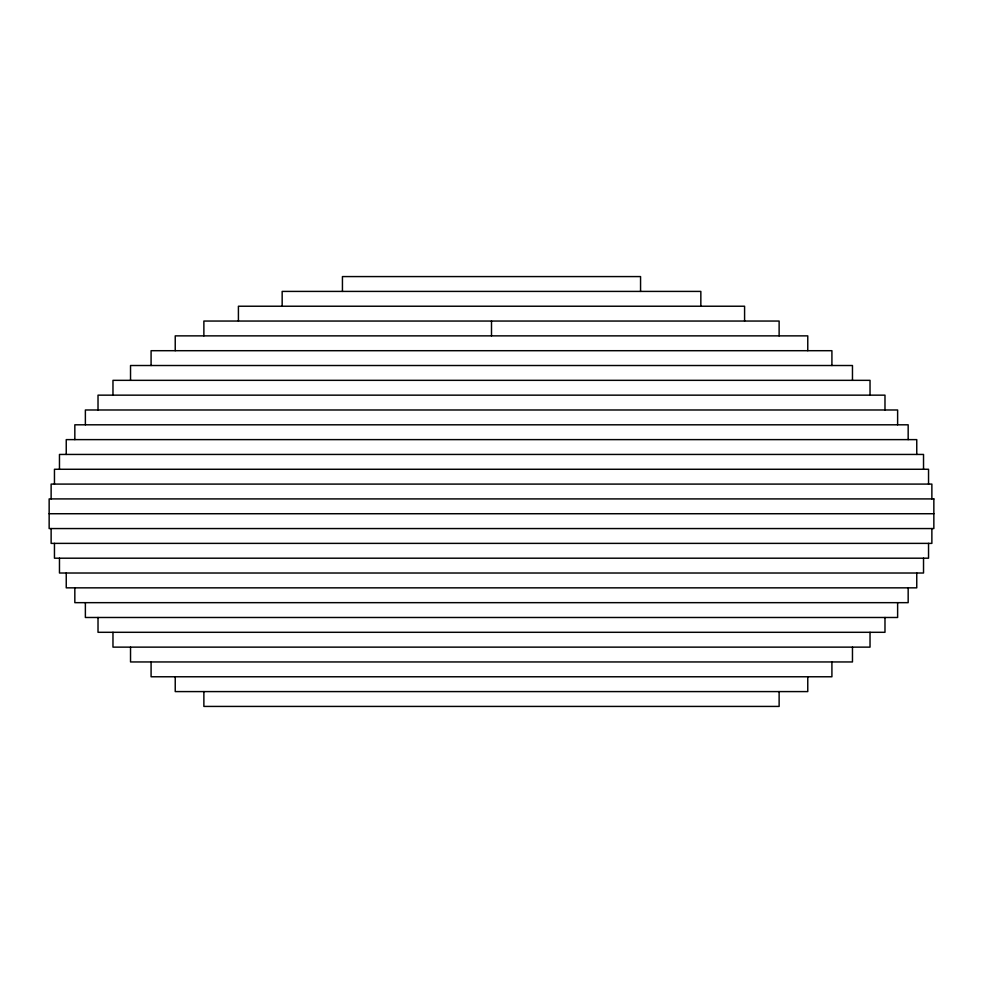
<?xml version="1.0" encoding="UTF-8"?>
<svg xmlns="http://www.w3.org/2000/svg" width="983" height="983" viewBox="0 0 983 983"><rect width="100%" height="100%" fill="white"/><g stroke="black" fill="none" stroke-linecap="round" stroke-linejoin="round"><path stroke-width="1.47" d="M49.15 513.728L933.85 513.728M931.872 498.909L931.872 484.091L51.128 484.091L51.128 498.909M931.872 528.559L931.872 543.378L51.128 543.378L51.128 528.559M928.542 484.091L928.542 469.272L54.458 469.272L54.458 484.091M928.542 543.378L928.542 558.197L54.458 558.197L54.458 543.378M923.529 469.272L923.529 454.441L59.471 454.441L59.471 469.272M923.529 558.197L923.529 573.015L59.471 573.015L59.471 558.197M916.758 454.441L916.758 439.622L66.242 439.622L66.242 454.441M916.758 573.015L916.758 587.846L66.242 587.846L66.242 573.015M908.169 439.622L908.169 424.803L74.831 424.803L74.831 439.622M908.169 587.846L908.169 602.665L74.831 602.665L74.831 587.846M897.626 424.803L897.626 409.985L85.374 409.985L85.374 424.803M897.626 602.665L897.626 617.484L85.374 617.484L85.374 602.665M884.983 409.985L884.983 395.154L98.017 395.154L98.017 409.985M884.983 617.484L884.983 632.302L98.017 632.302L98.017 617.484M870.029 395.154L870.029 380.335L112.971 380.335L112.971 395.154M870.029 632.302L870.029 647.133L112.971 647.133L112.971 632.302M852.47 380.335L852.47 365.516L130.53 365.516L130.53 380.335M852.47 647.133L852.47 661.952L130.53 661.952L130.53 647.133M831.913 365.516L831.913 350.698L151.087 350.698L151.087 365.516M831.913 661.952L831.913 676.771L151.087 676.771L151.087 661.952M807.768 350.698L807.768 335.867L175.232 335.867L175.232 350.698M807.768 676.771L807.768 691.59L175.232 691.59L175.232 676.771M779.126 335.867L779.126 321.048L203.874 321.048L203.874 335.867M779.126 691.59L779.126 706.421L203.874 706.421L203.874 691.59M744.586 321.048L744.586 306.229L238.414 306.229L238.414 321.048M700.842 306.229L700.842 291.41L282.158 291.41L282.158 306.229M640.56 291.41L640.56 276.579L342.44 276.579L342.44 291.41M491.5 321.048L491.5 335.867M933.85 498.909L49.15 498.909L49.15 528.559L933.85 528.559L933.85 498.909"/></g></svg>
